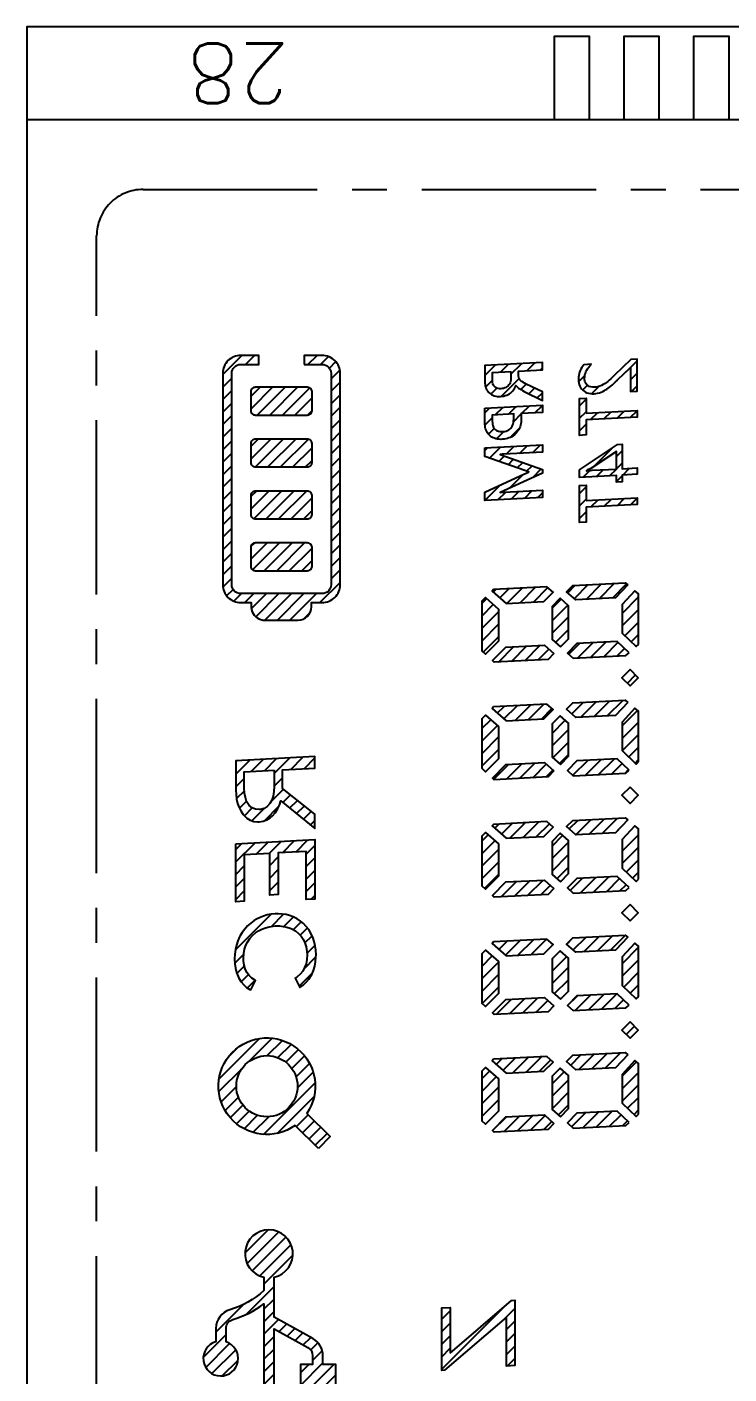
# Model space of a CAD drawing. Header units: millimetres. Extents: x 496 to 1208, y 1378 to 1539.
# Drawn here: x 1090.97 to 1106.08, y 1469.11 to 1498.12 of the extents above; entities that cross this region are included whole.
import ezdxf
from ezdxf.enums import TextEntityAlignment as Align

# ---------------------------------------------------------------- set-up
doc = ezdxf.new("R2010")
doc.units = ezdxf.units.MM
doc.header["$LTSCALE"] = 3
doc.linetypes.add('CENTER', pattern=[2, 1.25, -0.25, 0.25, -0.25])
doc.styles.add('romans', font='romans.shx')
pattern_1 = [(225, (-1337.04233, 2320.39868), (-0.134703842, 0.134703842), [])]

msp = doc.modelspace()

# ---------------------------------------------------------------- hatches: boundary and pattern name
at = {"linetype": 'Continuous'}
h = msp.add_hatch(dxfattribs=at)
h.set_pattern_fill('ANSI31', color=256, scale=0.06, angle=90, style=0)
h.set_pattern_definition(pattern_1)
h.paths.add_polyline_path([(1096.932, 1490.854), (1097.321, 1490.854, -0.414214), (1097.516, 1490.66), (1097.516, 1486.112, -0.414214), (1097.321, 1485.917), (1095.57, 1485.917, -0.414214), (1095.375, 1486.112), (1095.375, 1490.66, -0.414214), (1095.57, 1490.854), (1095.959, 1490.854), (1095.959, 1491.049), (1095.57, 1491.049, 0.414214), (1095.181, 1490.66), (1095.181, 1486.112, 0.414214), (1095.57, 1485.723), (1095.796, 1485.723, 0.136048), (1095.818, 1485.525, 0.303347), (1096.087, 1485.345), (1096.804, 1485.345, 0.414214), (1097.095, 1485.636), (1097.095, 1485.723), (1097.321, 1485.723, 0.414214), (1097.71, 1486.112), (1097.71, 1490.66, 0.414214), (1097.321, 1491.049), (1096.932, 1491.049)])
h = msp.add_hatch(dxfattribs=at)
h.set_pattern_fill('ANSI31', color=256, scale=0.06, angle=90, style=0)
h.set_pattern_definition(pattern_1)
h.paths.add_polyline_path([(1101.233, 1490.173), (1101.265, 1490.181), (1101.296, 1490.191), (1101.325, 1490.204), (1101.352, 1490.22), (1101.377, 1490.237), (1101.401, 1490.258), (1101.422, 1490.28), (1101.442, 1490.305), (1101.46, 1490.332), (1101.476, 1490.362), (1101.49, 1490.393), (1101.491, 1490.397), (1101.51, 1490.375), (1101.532, 1490.354), (1101.551, 1490.341), (1101.575, 1490.326), (1101.604, 1490.31), (1101.638, 1490.291), (1101.674, 1490.273), (1102.063, 1490.075), (1102.063, 1490.263), (1101.714, 1490.431), (1101.678, 1490.45), (1101.646, 1490.468), (1101.62, 1490.485), (1101.6, 1490.502), (1101.584, 1490.517), (1101.579, 1490.523), (1101.566, 1490.545), (1101.556, 1490.57), (1101.551, 1490.597), (1101.55, 1490.621), (1101.55, 1490.708), (1102.063, 1490.735), (1102.063, 1490.893), (1100.823, 1490.828), (1100.823, 1490.491), (1100.824, 1490.456), (1100.828, 1490.421), (1100.834, 1490.389), (1100.844, 1490.358), (1100.855, 1490.329), (1100.87, 1490.302), (1100.886, 1490.277), (1100.905, 1490.254), (1100.914, 1490.246), (1100.938, 1490.224), (1100.965, 1490.207), (1100.994, 1490.191), (1101.025, 1490.18), (1101.058, 1490.171), (1101.093, 1490.166), (1101.13, 1490.164), (1101.163, 1490.165), (1101.199, 1490.168)])
h.paths.add_polyline_path([(1100.986, 1490.678), (1100.986, 1490.52), (1100.987, 1490.493), (1100.99, 1490.462), (1100.997, 1490.435), (1101.007, 1490.411), (1101.019, 1490.39), (1101.036, 1490.371), (1101.037, 1490.371), (1101.057, 1490.355), (1101.081, 1490.343), (1101.108, 1490.334), (1101.138, 1490.33), (1101.172, 1490.33), (1101.194, 1490.332), (1101.226, 1490.338), (1101.256, 1490.347), (1101.283, 1490.359), (1101.307, 1490.375), (1101.329, 1490.395), (1101.343, 1490.411), (1101.359, 1490.434), (1101.371, 1490.459), (1101.38, 1490.485), (1101.385, 1490.514), (1101.387, 1490.545), (1101.387, 1490.699)])
h = msp.add_hatch(dxfattribs=at)
h.set_pattern_fill('ANSI31', color=256, scale=0.06, angle=90, style=0)
h.set_pattern_definition(pattern_1)
h.paths.add_polyline_path([(1102.841, 1490.543), (1102.841, 1490.532), (1102.843, 1490.491), (1102.848, 1490.454), (1102.856, 1490.418), (1102.868, 1490.386), (1102.883, 1490.356), (1102.902, 1490.328), (1102.924, 1490.304), (1102.932, 1490.296), (1102.959, 1490.274), (1102.989, 1490.256), (1103.021, 1490.241), (1103.057, 1490.231), (1103.095, 1490.224), (1103.135, 1490.22), (1103.175, 1490.221), (1103.213, 1490.224), (1103.251, 1490.231), (1103.29, 1490.241), (1103.327, 1490.254), (1103.365, 1490.27), (1103.4, 1490.289), (1103.425, 1490.304), (1103.452, 1490.321), (1103.479, 1490.34), (1103.508, 1490.363), (1103.539, 1490.387), (1103.571, 1490.414), (1103.604, 1490.443), (1103.639, 1490.475), (1103.675, 1490.509), (1103.683, 1490.518), (1103.959, 1490.789), (1103.962, 1490.789), (1103.962, 1490.272), (1104.102, 1490.28), (1104.102, 1490.966), (1103.966, 1490.959), (1103.606, 1490.612), (1103.569, 1490.577), (1103.533, 1490.544), (1103.5, 1490.515), (1103.469, 1490.489), (1103.44, 1490.466), (1103.413, 1490.446), (1103.387, 1490.429), (1103.37, 1490.418), (1103.333, 1490.399), (1103.296, 1490.384), (1103.258, 1490.373), (1103.22, 1490.366), (1103.191, 1490.363), (1103.147, 1490.363), (1103.107, 1490.369), (1103.073, 1490.38), (1103.043, 1490.397), (1103.028, 1490.409), (1103.007, 1490.432), (1102.991, 1490.461), (1102.979, 1490.494), (1102.973, 1490.532), (1102.972, 1490.561), (1102.974, 1490.594), (1102.979, 1490.628), (1102.988, 1490.66), (1103, 1490.693), (1103.015, 1490.726), (1103.034, 1490.758), (1103.056, 1490.79), (1103.082, 1490.822), (1103.111, 1490.854), (1103.113, 1490.856), (1102.954, 1490.848), (1102.931, 1490.817), (1102.911, 1490.786), (1102.893, 1490.754), (1102.877, 1490.721), (1102.865, 1490.687), (1102.855, 1490.653), (1102.848, 1490.617), (1102.843, 1490.58)])
h = msp.add_hatch(dxfattribs=at)
h.set_pattern_fill('ANSI31', color=256, scale=0.06, angle=90, style=0)
h.set_pattern_definition(pattern_1)
h.paths.add_polyline_path([(1096.999, 1490.368), (1095.891, 1490.368, 0.414214), (1095.794, 1490.271), (1095.794, 1489.853, 0.414214), (1095.891, 1489.756), (1096.999, 1489.756, 0.414214), (1097.097, 1489.853), (1097.097, 1490.271, 0.414214)])
h = msp.add_hatch(dxfattribs=at)
h.set_pattern_fill('ANSI31', color=256, scale=0.06, angle=90, style=0)
h.set_pattern_definition(pattern_1)
h.paths.add_polyline_path([(1100.823, 1489.602), (1100.824, 1489.566), (1100.828, 1489.531), (1100.833, 1489.498), (1100.841, 1489.467), (1100.851, 1489.437), (1100.864, 1489.409), (1100.878, 1489.383), (1100.896, 1489.359), (1100.915, 1489.337), (1100.923, 1489.328), (1100.947, 1489.307), (1100.973, 1489.29), (1101.001, 1489.274), (1101.032, 1489.262), (1101.063, 1489.252), (1101.097, 1489.246), (1101.133, 1489.241), (1101.171, 1489.24), (1101.201, 1489.241), (1101.239, 1489.244), (1101.275, 1489.25), (1101.309, 1489.258), (1101.342, 1489.269), (1101.374, 1489.282), (1101.404, 1489.297), (1101.432, 1489.315), (1101.46, 1489.336), (1101.485, 1489.359), (1101.5, 1489.375), (1101.522, 1489.4), (1101.541, 1489.427), (1101.558, 1489.454), (1101.573, 1489.483), (1101.584, 1489.512), (1101.594, 1489.543), (1101.601, 1489.575), (1101.606, 1489.607), (1101.608, 1489.64), (1101.608, 1489.67), (1101.608, 1489.795), (1102.063, 1489.819), (1102.063, 1489.977), (1100.823, 1489.913)])
h.paths.add_polyline_path([(1101.054, 1489.442), (1101.073, 1489.43), (1101.094, 1489.42), (1101.117, 1489.413), (1101.144, 1489.408), (1101.173, 1489.406), (1101.206, 1489.406), (1101.219, 1489.407), (1101.254, 1489.412), (1101.285, 1489.419), (1101.314, 1489.43), (1101.339, 1489.443), (1101.362, 1489.46), (1101.382, 1489.479), (1101.384, 1489.481), (1101.4, 1489.502), (1101.414, 1489.525), (1101.425, 1489.549), (1101.433, 1489.576), (1101.439, 1489.606), (1101.443, 1489.638), (1101.445, 1489.673), (1101.445, 1489.787), (1100.985, 1489.763), (1100.985, 1489.63), (1100.986, 1489.601), (1100.989, 1489.57), (1100.994, 1489.541), (1101.002, 1489.515), (1101.012, 1489.493), (1101.024, 1489.473), (1101.038, 1489.456)])
h = msp.add_hatch(dxfattribs=at)
h.set_pattern_fill('ANSI31', color=256, scale=0.06, angle=90, style=0)
h.set_pattern_definition(pattern_1)
h.paths.add_polyline_path([(1103.004, 1490.13), (1102.862, 1490.122), (1102.862, 1489.326), (1103.004, 1489.334), (1103.004, 1489.659), (1104.102, 1489.717), (1104.102, 1489.863), (1103.004, 1489.806)])
h = msp.add_hatch(dxfattribs=at)
h.set_pattern_fill('ANSI31', color=256, scale=0.06, angle=90, style=0)
h.set_pattern_definition(pattern_1)
h.paths.add_polyline_path([(1096.999, 1489.251), (1095.891, 1489.251, 0.414214), (1095.794, 1489.154), (1095.794, 1488.736, 0.414214), (1095.891, 1488.638), (1096.999, 1488.638, 0.414214), (1097.097, 1488.736), (1097.097, 1489.154, 0.414214)])
h = msp.add_hatch(dxfattribs=at)
h.set_pattern_fill('ANSI31', color=256, scale=0.06, angle=90, style=0)
h.set_pattern_definition(pattern_1)
h.paths.add_polyline_path([(1100.823, 1488.867), (1101.682, 1488.569), (1101.724, 1488.555), (1101.761, 1488.543), (1101.774, 1488.539), (1101.764, 1488.535), (1101.731, 1488.522), (1101.696, 1488.507), (1101.676, 1488.499), (1100.823, 1488.104), (1100.823, 1487.924), (1102.063, 1487.988), (1102.063, 1488.147), (1101.232, 1488.103), (1101.203, 1488.102), (1101.172, 1488.099), (1101.154, 1488.098), (1102.063, 1488.513), (1102.063, 1488.594), (1101.151, 1488.917), (1101.155, 1488.917), (1101.199, 1488.919), (1101.232, 1488.921), (1102.063, 1488.964), (1102.063, 1489.12), (1100.823, 1489.055)])
h = msp.add_hatch(dxfattribs=at)
h.set_pattern_fill('ANSI31', color=256, scale=0.06, angle=90, style=0)
h.set_pattern_definition(pattern_1)
h.paths.add_polyline_path([(1102.862, 1488.421), (1103.656, 1488.463), (1103.656, 1488.319), (1103.78, 1488.325), (1103.78, 1488.47), (1104.102, 1488.487), (1104.102, 1488.625), (1103.78, 1488.608), (1103.78, 1489.133), (1103.678, 1489.128), (1102.862, 1488.587)])
h.paths.add_polyline_path([(1103.136, 1488.574), (1103.656, 1488.601), (1103.656, 1488.98), (1103.104, 1488.615), (1103.074, 1488.599), (1103.037, 1488.58), (1103.009, 1488.568), (1103.009, 1488.565), (1103.017, 1488.565), (1103.06, 1488.569), (1103.1, 1488.572)])
h = msp.add_hatch(dxfattribs=at)
h.set_pattern_fill('ANSI31', color=256, scale=0.06, angle=90, style=0)
h.set_pattern_definition(pattern_1)
h.paths.add_polyline_path([(1103.004, 1488.25), (1102.862, 1488.243), (1102.862, 1487.447), (1103.004, 1487.455), (1103.004, 1487.78), (1104.102, 1487.838), (1104.102, 1487.984), (1103.004, 1487.926)])
h = msp.add_hatch(dxfattribs=at)
h.set_pattern_fill('ANSI31', color=256, scale=0.06, angle=90, style=0)
h.set_pattern_definition(pattern_1)
h.paths.add_polyline_path([(1096.999, 1488.133), (1095.891, 1488.133, 0.414214), (1095.794, 1488.036), (1095.794, 1487.618, 0.414214), (1095.891, 1487.521), (1096.999, 1487.521, 0.414214), (1097.097, 1487.618), (1097.097, 1488.036, 0.414214)])
h = msp.add_hatch(dxfattribs=at)
h.set_pattern_fill('ANSI31', color=256, scale=0.06, angle=90, style=0)
h.set_pattern_definition(pattern_1)
h.paths.add_polyline_path([(1096.999, 1487.016), (1095.891, 1487.016, 0.414214), (1095.794, 1486.919), (1095.794, 1486.501, 0.414214), (1095.891, 1486.403), (1096.999, 1486.403, 0.414214), (1097.097, 1486.501), (1097.097, 1486.919, 0.414214)])
h = msp.add_hatch(dxfattribs=at)
h.set_pattern_fill('ANSI31', color=256, scale=0.06, angle=90, style=0)
h.set_pattern_definition(pattern_1)
h.paths.add_polyline_path([(1101.014, 1486.008), (1100.979, 1485.973), (1101.282, 1485.707), (1102.097, 1485.748), (1102.294, 1485.949), (1102.162, 1486.066)])
h = msp.add_hatch(dxfattribs=at)
h.set_pattern_fill('ANSI31', color=256, scale=0.06, angle=90, style=0)
h.set_pattern_definition(pattern_1)
h.paths.add_polyline_path([(1103.848, 1486.151), (1102.717, 1486.094), (1102.585, 1485.959), (1102.785, 1485.783), (1103.639, 1485.826), (1103.902, 1486.106)])
h = msp.add_hatch(dxfattribs=at)
h.set_pattern_fill('ANSI31', color=256, scale=0.06, angle=90, style=0)
h.set_pattern_definition(pattern_1)
h.paths.add_polyline_path([(1104.132, 1484.823), (1104.132, 1485.914), (1104.056, 1485.977), (1103.779, 1485.683), (1103.779, 1485.065), (1104.08, 1484.778)])
h = msp.add_hatch(dxfattribs=at)
h.set_pattern_fill('ANSI31', color=256, scale=0.06, angle=90, style=0)
h.set_pattern_definition(pattern_1)
h.paths.add_polyline_path([(1100.765, 1484.678), (1100.839, 1484.611), (1101.119, 1484.892), (1101.119, 1485.585), (1100.837, 1485.831), (1100.765, 1485.759)])
h = msp.add_hatch(dxfattribs=at)
h.set_pattern_fill('ANSI31', color=256, scale=0.06, angle=90, style=0)
h.set_pattern_definition(pattern_1)
h.paths.add_polyline_path([(1102.451, 1484.77), (1102.625, 1484.947), (1102.625, 1485.657), (1102.445, 1485.817), (1102.272, 1485.641), (1102.272, 1484.928)])
h = msp.add_hatch(dxfattribs=at)
h.set_pattern_fill('ANSI31', color=256, scale=0.06, angle=90, style=0)
h.set_pattern_definition(pattern_1)
h.paths.add_polyline_path([(1102.105, 1484.809), (1101.277, 1484.767), (1100.986, 1484.475), (1101.025, 1484.44), (1102.184, 1484.498), (1102.311, 1484.627)])
h = msp.add_hatch(dxfattribs=at)
h.set_pattern_fill('ANSI31', color=256, scale=0.06, angle=90, style=0)
h.set_pattern_definition(pattern_1)
h.paths.add_polyline_path([(1103.929, 1484.645), (1103.675, 1484.888), (1102.804, 1484.844), (1102.602, 1484.638), (1102.729, 1484.526), (1103.858, 1484.583)])
h = msp.add_hatch(dxfattribs=at)
h.set_pattern_fill('ANSI31', color=256, scale=0.06, angle=90, style=0)
h.set_pattern_definition(pattern_1)
h.paths.add_polyline_path([(1103.951, 1484.283), (1103.775, 1484.106), (1103.951, 1483.929), (1104.128, 1484.106)])
h = msp.add_hatch(dxfattribs=at)
h.set_pattern_fill('ANSI31', color=256, scale=0.06, angle=90, style=0)
h.set_pattern_definition(pattern_1)
h.paths.add_polyline_path([(1103.848, 1483.621), (1102.717, 1483.564), (1102.585, 1483.43), (1102.785, 1483.253), (1103.639, 1483.296), (1103.902, 1483.576)])
h = msp.add_hatch(dxfattribs=at)
h.set_pattern_fill('ANSI31', color=256, scale=0.06, angle=90, style=0)
h.set_pattern_definition(pattern_1)
h.paths.add_polyline_path([(1100.765, 1482.149), (1100.839, 1482.081), (1101.119, 1482.362), (1101.119, 1483.055), (1100.837, 1483.302), (1100.765, 1483.229)])
h = msp.add_hatch(dxfattribs=at)
h.set_pattern_fill('ANSI31', color=256, scale=0.06, angle=90, style=0)
h.set_pattern_definition(pattern_1)
h.paths.add_polyline_path([(1101.014, 1483.478), (1100.979, 1483.444), (1101.282, 1483.178), (1102.097, 1483.219), (1102.294, 1483.42), (1102.162, 1483.536)])
h = msp.add_hatch(dxfattribs=at)
h.set_pattern_fill('ANSI31', color=256, scale=0.06, angle=90, style=0)
h.set_pattern_definition(pattern_1)
h.paths.add_polyline_path([(1102.451, 1482.241), (1102.625, 1482.418), (1102.625, 1483.128), (1102.445, 1483.287), (1102.272, 1483.111), (1102.272, 1482.399)])
h = msp.add_hatch(dxfattribs=at)
h.set_pattern_fill('ANSI31', color=256, scale=0.06, angle=90, style=0)
h.set_pattern_definition(pattern_1)
h.paths.add_polyline_path([(1104.132, 1482.294), (1104.132, 1483.385), (1104.056, 1483.448), (1103.779, 1483.153), (1103.779, 1482.536), (1104.08, 1482.248)])
h = msp.add_hatch(dxfattribs=at)
h.set_pattern_fill('ANSI31', color=256, scale=0.06, angle=90, style=0)
h.set_pattern_definition(pattern_1)
h.paths.add_polyline_path([(1096.053, 1481.016), (1096.132, 1481.044), (1096.203, 1481.087), (1096.257, 1481.133), (1096.314, 1481.2), (1096.364, 1481.276), (1096.404, 1481.363), (1096.433, 1481.457), (1097.165, 1480.863), (1097.165, 1481.167), (1096.468, 1481.72), (1096.468, 1482.123), (1097.165, 1482.16), (1097.165, 1482.408), (1095.465, 1482.319), (1095.465, 1481.693), (1095.47, 1481.59), (1095.482, 1481.491), (1095.503, 1481.4), (1095.529, 1481.324), (1095.569, 1481.237), (1095.619, 1481.163), (1095.677, 1481.101), (1095.704, 1481.08), (1095.776, 1481.039), (1095.851, 1481.013), (1095.932, 1481.003), (1095.969, 1481.004)])
h.paths.add_polyline_path([(1095.647, 1482.081), (1095.647, 1481.732), (1095.652, 1481.624), (1095.669, 1481.527), (1095.696, 1481.444), (1095.735, 1481.376), (1095.752, 1481.355), (1095.814, 1481.303), (1095.887, 1481.273), (1095.969, 1481.266), (1095.992, 1481.267), (1096.071, 1481.289), (1096.141, 1481.334), (1096.199, 1481.4), (1096.237, 1481.469), (1096.265, 1481.555), (1096.282, 1481.654), (1096.288, 1481.766), (1096.288, 1482.114)])
h = msp.add_hatch(dxfattribs=at)
h.set_pattern_fill('ANSI31', color=256, scale=0.06, angle=90, style=0)
h.set_pattern_definition(pattern_1)
h.paths.add_polyline_path([(1102.105, 1482.279), (1101.277, 1482.238), (1100.986, 1481.946), (1101.025, 1481.911), (1102.184, 1481.969), (1102.311, 1482.098)])
h = msp.add_hatch(dxfattribs=at)
h.set_pattern_fill('ANSI31', color=256, scale=0.06, angle=90, style=0)
h.set_pattern_definition(pattern_1)
h.paths.add_polyline_path([(1103.929, 1482.116), (1103.675, 1482.358), (1102.804, 1482.315), (1102.602, 1482.108), (1102.729, 1481.996), (1103.858, 1482.053)])
h = msp.add_hatch(dxfattribs=at)
h.set_pattern_fill('ANSI31', color=256, scale=0.06, angle=90, style=0)
h.set_pattern_definition(pattern_1)
h.paths.add_polyline_path([(1101.014, 1480.949), (1100.979, 1480.914), (1101.282, 1480.648), (1102.097, 1480.689), (1102.294, 1480.89), (1102.162, 1481.007)])
h = msp.add_hatch(dxfattribs=at)
h.set_pattern_fill('ANSI31', color=256, scale=0.06, angle=90, style=0)
h.set_pattern_definition(pattern_1)
h.paths.add_polyline_path([(1103.848, 1481.092), (1102.717, 1481.035), (1102.585, 1480.901), (1102.785, 1480.724), (1103.639, 1480.767), (1103.902, 1481.047)])
h = msp.add_hatch(dxfattribs=at)
h.set_pattern_fill('ANSI31', color=256, scale=0.06, angle=90, style=0)
h.set_pattern_definition(pattern_1)
h.paths.add_polyline_path([(1100.765, 1479.619), (1100.839, 1479.552), (1101.119, 1479.833), (1101.119, 1480.526), (1100.837, 1480.772), (1100.765, 1480.7)])
h = msp.add_hatch(dxfattribs=at)
h.set_pattern_fill('ANSI31', color=256, scale=0.06, angle=90, style=0)
h.set_pattern_definition(pattern_1)
h.paths.add_polyline_path([(1102.451, 1479.711), (1102.625, 1479.888), (1102.625, 1480.599), (1102.445, 1480.758), (1102.272, 1480.582), (1102.272, 1479.87)])
h = msp.add_hatch(dxfattribs=at)
h.set_pattern_fill('ANSI31', color=256, scale=0.06, angle=90, style=0)
h.set_pattern_definition(pattern_1)
h.paths.add_polyline_path([(1104.132, 1479.765), (1104.132, 1480.856), (1104.056, 1480.919), (1103.779, 1480.624), (1103.779, 1480.007), (1104.08, 1479.719)])
h = msp.add_hatch(dxfattribs=at)
h.set_pattern_fill('ANSI31', color=256, scale=0.06, angle=90, style=0)
h.set_pattern_definition(pattern_1)
h.paths.add_polyline_path([(1095.463, 1479.283), (1095.647, 1479.293), (1095.647, 1480.295), (1096.194, 1480.323), (1096.194, 1479.427), (1096.378, 1479.437), (1096.378, 1480.333), (1096.981, 1480.364), (1096.981, 1479.332), (1097.165, 1479.341), (1097.165, 1480.621), (1095.463, 1480.532)])
h = msp.add_hatch(dxfattribs=at)
h.set_pattern_fill('ANSI31', color=256, scale=0.06, angle=90, style=0)
h.set_pattern_definition(pattern_1)
h.paths.add_polyline_path([(1103.929, 1479.586), (1103.675, 1479.829), (1102.804, 1479.785), (1102.602, 1479.579), (1102.729, 1479.467), (1103.858, 1479.524)])
h = msp.add_hatch(dxfattribs=at)
h.set_pattern_fill('ANSI31', color=256, scale=0.06, angle=90, style=0)
h.set_pattern_definition(pattern_1)
h.paths.add_polyline_path([(1102.105, 1479.75), (1101.277, 1479.708), (1100.986, 1479.417), (1101.025, 1479.381), (1102.184, 1479.44), (1102.311, 1479.569)])
h = msp.add_hatch(dxfattribs=at)
h.set_pattern_fill('ANSI31', color=256, scale=0.06, angle=90, style=0)
h.set_pattern_definition(pattern_1)
h.paths.add_polyline_path([(1095.653, 1478.261), (1095.682, 1478.35), (1095.714, 1478.414), (1095.764, 1478.49), (1095.822, 1478.558), (1095.891, 1478.615), (1095.955, 1478.658), (1096.027, 1478.695), (1096.103, 1478.723), (1096.184, 1478.744), (1096.27, 1478.757), (1096.312, 1478.76), (1096.401, 1478.76), (1096.484, 1478.752), (1096.562, 1478.735), (1096.636, 1478.71), (1096.671, 1478.696), (1096.747, 1478.653), (1096.814, 1478.601), (1096.872, 1478.539), (1096.914, 1478.477), (1096.953, 1478.396), (1096.981, 1478.308), (1096.996, 1478.213), (1097, 1478.137), (1096.994, 1478.038), (1096.975, 1477.947), (1096.945, 1477.865), (1096.903, 1477.79), (1096.849, 1477.722), (1096.783, 1477.662), (1096.742, 1477.633), (1096.839, 1477.439), (1096.913, 1477.488), (1096.978, 1477.548), (1097.036, 1477.617), (1097.085, 1477.696), (1097.097, 1477.718), (1097.134, 1477.805), (1097.162, 1477.895), (1097.18, 1477.99), (1097.189, 1478.09), (1097.19, 1478.141), (1097.185, 1478.241), (1097.173, 1478.336), (1097.151, 1478.428), (1097.121, 1478.516), (1097.082, 1478.599), (1097.078, 1478.605), (1097.033, 1478.682), (1096.979, 1478.75), (1096.921, 1478.812), (1096.854, 1478.867), (1096.782, 1478.915), (1096.768, 1478.923), (1096.696, 1478.958), (1096.622, 1478.985), (1096.545, 1479.006), (1096.463, 1479.018), (1096.379, 1479.023), (1096.312, 1479.022), (1096.226, 1479.013), (1096.142, 1478.998), (1096.062, 1478.975), (1095.985, 1478.946), (1095.912, 1478.908), (1095.858, 1478.875), (1095.785, 1478.821), (1095.717, 1478.76), (1095.657, 1478.694), (1095.602, 1478.62), (1095.554, 1478.541), (1095.546, 1478.525), (1095.508, 1478.438), (1095.478, 1478.347), (1095.456, 1478.253), (1095.442, 1478.156), (1095.437, 1478.056), (1095.437, 1478.05), (1095.442, 1477.946), (1095.456, 1477.85), (1095.479, 1477.76), (1095.512, 1477.676), (1095.531, 1477.637), (1095.578, 1477.56), (1095.634, 1477.493), (1095.697, 1477.438), (1095.769, 1477.393), (1095.789, 1477.383), (1095.886, 1477.588), (1095.812, 1477.637), (1095.752, 1477.693), (1095.703, 1477.76), (1095.667, 1477.834), (1095.643, 1477.919), (1095.63, 1478.011), (1095.628, 1478.065), (1095.634, 1478.166)])
h = msp.add_hatch(dxfattribs=at)
h.set_pattern_fill('ANSI31', color=256, scale=0.06, angle=90, style=0)
h.set_pattern_definition(pattern_1)
h.paths.add_polyline_path([(1101.014, 1478.42), (1100.979, 1478.385), (1101.282, 1478.119), (1102.097, 1478.16), (1102.294, 1478.361), (1102.162, 1478.478)])
h = msp.add_hatch(dxfattribs=at)
h.set_pattern_fill('ANSI31', color=256, scale=0.06, angle=90, style=0)
h.set_pattern_definition(pattern_1)
h.paths.add_polyline_path([(1103.848, 1478.562), (1102.717, 1478.505), (1102.585, 1478.371), (1102.785, 1478.195), (1103.639, 1478.238), (1103.902, 1478.517)])
h = msp.add_hatch(dxfattribs=at)
h.set_pattern_fill('ANSI31', color=256, scale=0.06, angle=90, style=0)
h.set_pattern_definition(pattern_1)
h.paths.add_polyline_path([(1104.132, 1477.235), (1104.132, 1478.326), (1104.056, 1478.389), (1103.779, 1478.095), (1103.779, 1477.477), (1104.08, 1477.189)])
h = msp.add_hatch(dxfattribs=at)
h.set_pattern_fill('ANSI31', color=256, scale=0.06, angle=90, style=0)
h.set_pattern_definition(pattern_1)
h.paths.add_polyline_path([(1100.765, 1477.09), (1100.839, 1477.023), (1101.119, 1477.303), (1101.119, 1477.996), (1100.837, 1478.243), (1100.765, 1478.171)])
h = msp.add_hatch(dxfattribs=at)
h.set_pattern_fill('ANSI31', color=256, scale=0.06, angle=90, style=0)
h.set_pattern_definition(pattern_1)
h.paths.add_polyline_path([(1102.451, 1477.182), (1102.625, 1477.359), (1102.625, 1478.069), (1102.445, 1478.228), (1102.272, 1478.053), (1102.272, 1477.34)])
h = msp.add_hatch(dxfattribs=at)
h.set_pattern_fill('ANSI31', color=256, scale=0.06, angle=90, style=0)
h.set_pattern_definition(pattern_1)
h.paths.add_polyline_path([(1102.105, 1477.221), (1101.277, 1477.179), (1100.986, 1476.887), (1101.025, 1476.852), (1102.184, 1476.91), (1102.311, 1477.039)])
h = msp.add_hatch(dxfattribs=at)
h.set_pattern_fill('ANSI31', color=256, scale=0.06, angle=90, style=0)
h.set_pattern_definition(pattern_1)
h.paths.add_polyline_path([(1103.929, 1477.057), (1103.675, 1477.3), (1102.804, 1477.256), (1102.602, 1477.05), (1102.729, 1476.938), (1103.858, 1476.995)])
h = msp.add_hatch(dxfattribs=at)
h.set_pattern_fill('ANSI31', color=256, scale=0.06, angle=90, style=0)
h.set_pattern_definition(pattern_1)
h.paths.add_polyline_path([(1103.951, 1476.694), (1103.775, 1476.518), (1103.951, 1476.341), (1104.128, 1476.518)])
h = msp.add_hatch(dxfattribs=at)
h.set_pattern_fill('ANSI31', color=256, scale=0.06, angle=90, style=0)
h.set_pattern_definition(pattern_1)
h.paths.add_polyline_path([(1097.498, 1474.228), (1096.992, 1474.724, 11.410672), (1096.739, 1474.465), (1097.245, 1473.97)])
h.paths.add_polyline_path([(1095.476, 1475.31, 1), (1096.793, 1475.31, 1)])
h = msp.add_hatch(dxfattribs=at)
h.set_pattern_fill('ANSI31', color=256, scale=0.06, angle=90, style=0)
h.set_pattern_definition(pattern_1)
h.paths.add_polyline_path([(1103.848, 1476.033), (1102.717, 1475.976), (1102.585, 1475.842), (1102.785, 1475.665), (1103.639, 1475.708), (1103.902, 1475.988)])
h = msp.add_hatch(dxfattribs=at)
h.set_pattern_fill('ANSI31', color=256, scale=0.06, angle=90, style=0)
h.set_pattern_definition(pattern_1)
h.paths.add_polyline_path([(1101.014, 1475.89), (1100.979, 1475.855), (1101.282, 1475.589), (1102.097, 1475.631), (1102.294, 1475.831), (1102.162, 1475.948)])
h = msp.add_hatch(dxfattribs=at)
h.set_pattern_fill('ANSI31', color=256, scale=0.06, angle=90, style=0)
h.set_pattern_definition(pattern_1)
h.paths.add_polyline_path([(1104.132, 1474.706), (1104.132, 1475.797), (1104.056, 1475.86), (1103.779, 1475.565), (1103.779, 1474.948), (1104.08, 1474.66)])
h = msp.add_hatch(dxfattribs=at)
h.set_pattern_fill('ANSI31', color=256, scale=0.06, angle=90, style=0)
h.set_pattern_definition(pattern_1)
h.paths.add_polyline_path([(1100.765, 1474.56), (1100.839, 1474.493), (1101.119, 1474.774), (1101.119, 1475.467), (1100.837, 1475.713), (1100.765, 1475.641)])
h = msp.add_hatch(dxfattribs=at)
h.set_pattern_fill('ANSI31', color=256, scale=0.06, angle=90, style=0)
h.set_pattern_definition(pattern_1)
h.paths.add_polyline_path([(1102.451, 1474.653), (1102.625, 1474.829), (1102.625, 1475.54), (1102.445, 1475.699), (1102.272, 1475.523), (1102.272, 1474.811)])
h = msp.add_hatch(dxfattribs=at)
h.set_pattern_fill('ANSI31', color=256, scale=0.06, angle=90, style=0)
h.set_pattern_definition(pattern_1)
h.paths.add_polyline_path([(1102.105, 1474.691), (1101.277, 1474.649), (1100.986, 1474.358), (1101.025, 1474.322), (1102.184, 1474.381), (1102.311, 1474.51)])
h = msp.add_hatch(dxfattribs=at)
h.set_pattern_fill('ANSI31', color=256, scale=0.06, angle=90, style=0)
h.set_pattern_definition(pattern_1)
h.paths.add_polyline_path([(1103.929, 1474.527), (1103.675, 1474.77), (1102.804, 1474.726), (1102.602, 1474.52), (1102.729, 1474.408), (1103.858, 1474.465)])
h = msp.add_hatch(dxfattribs=at)
h.set_pattern_fill('ANSI31', color=256, scale=0.06, angle=90, style=0)
h.set_pattern_definition(pattern_1)
h.paths.add_polyline_path([(1096.177, 1467.498), (1096.646, 1468.269), (1096.287, 1468.269), (1096.287, 1470.087), (1097.015, 1469.682, -0.272325), (1097.118, 1469.507), (1097.118, 1469.316), (1096.854, 1469.316), (1096.854, 1468.55), (1097.616, 1468.55), (1097.616, 1469.316), (1097.338, 1469.316), (1097.338, 1469.507, 0.272325), (1097.122, 1469.875), (1096.287, 1470.339), (1096.287, 1471.198, 9.273603), (1096.067, 1471.198), (1096.067, 1470.908, -0.113429), (1095.337, 1470.497, 0.332585), (1095.036, 1470.094), (1095.036, 1469.806, 6.674537), (1095.256, 1469.802), (1095.256, 1470.094, -0.332585), (1095.399, 1470.286, 0.090167), (1096.067, 1470.622), (1096.067, 1468.269), (1095.708, 1468.269)])
h = msp.add_hatch(dxfattribs=at)
h.set_pattern_fill('ANSI31', color=256, scale=0.06, angle=90, style=0)
h.set_pattern_definition(pattern_1)
h.paths.add_polyline_path([(1100.077, 1470.546), (1099.896, 1470.537), (1099.896, 1469.191), (1099.957, 1469.193), (1101.291, 1470.337), (1101.291, 1469.284), (1101.47, 1469.293), (1101.47, 1470.7), (1101.401, 1470.696), (1100.077, 1469.56)])

# ---------------------------------------------------------------- linework, layer by layer
msp.add_lwpolyline([(1090.968, 1445.401), (1154.928, 1445.401), (1154.928, 1498.121), (1090.968, 1498.121)], close=True)
for points in [[(1102.323, 1496.121), (1102.323, 1497.921), (1103.073, 1497.921), (1103.073, 1496.121)], [(1103.823, 1496.121), (1103.823, 1497.921), (1104.573, 1497.921), (1104.573, 1496.121)], [(1105.323, 1496.121), (1105.323, 1497.921), (1106.073, 1497.921), (1106.073, 1496.121)], [(1154.928, 1496.121), (1090.968, 1496.121)]]:
    msp.add_lwpolyline(points)
at = {"linetype": 'CENTER'}
msp.add_lwpolyline([(1092.468, 1449.901), (1092.468, 1493.621, -0.414214), (1093.468, 1494.621), (1152.428, 1494.621, -0.414214), (1153.428, 1493.621), (1153.428, 1449.901, -0.414214), (1152.428, 1448.901), (1093.468, 1448.901, -0.414214)], format="xyb", close=True, dxfattribs=at)
at = {"linetype": 'Continuous'}
for points in [[(1096.932, 1490.854), (1097.321, 1490.854, -0.414214), (1097.516, 1490.66), (1097.516, 1486.112, -0.414214), (1097.321, 1485.917), (1095.57, 1485.917, -0.414214), (1095.375, 1486.112), (1095.375, 1490.66, -0.414214), (1095.57, 1490.854), (1095.959, 1490.854), (1095.959, 1491.049), (1095.57, 1491.049, 0.414214), (1095.181, 1490.66), (1095.181, 1486.112, 0.414214), (1095.57, 1485.723), (1095.796, 1485.723, 0.136048), (1095.818, 1485.525, 0.303347), (1096.087, 1485.345), (1096.804, 1485.345, 0.414214), (1097.095, 1485.636), (1097.095, 1485.723), (1097.321, 1485.723, 0.414214), (1097.71, 1486.112), (1097.71, 1490.66, 0.414214), (1097.321, 1491.049), (1096.932, 1491.049)], [(1097.097, 1490.271), (1097.097, 1489.853, -0.414214), (1096.999, 1489.756), (1095.891, 1489.756, -0.414214), (1095.794, 1489.853), (1095.794, 1490.271, -0.414214), (1095.891, 1490.368), (1096.999, 1490.368, -0.414214)], [(1097.097, 1489.154), (1097.097, 1488.736, -0.414214), (1096.999, 1488.638), (1095.891, 1488.638, -0.414214), (1095.794, 1488.736), (1095.794, 1489.154, -0.414214), (1095.891, 1489.251), (1096.999, 1489.251, -0.414214)], [(1097.097, 1488.036), (1097.097, 1487.618, -0.414214), (1096.999, 1487.521), (1095.891, 1487.521, -0.414214), (1095.794, 1487.618), (1095.794, 1488.036, -0.414214), (1095.891, 1488.133), (1096.999, 1488.133, -0.414214)], [(1097.097, 1486.919), (1097.097, 1486.501, -0.414214), (1096.999, 1486.403), (1095.891, 1486.403, -0.414214), (1095.794, 1486.501), (1095.794, 1486.919, -0.414214), (1095.891, 1487.016), (1096.999, 1487.016, -0.414214)], [(1097.245, 1473.97), (1096.739, 1474.465, -11.410672), (1096.992, 1474.724), (1097.498, 1474.228)]]:
    msp.add_lwpolyline(points, format="xyb", close=True, dxfattribs=at)
for points in [[(1101.233, 1490.173), (1101.265, 1490.181), (1101.296, 1490.191), (1101.325, 1490.204), (1101.352, 1490.22), (1101.377, 1490.237), (1101.401, 1490.258), (1101.422, 1490.28), (1101.442, 1490.305), (1101.46, 1490.332), (1101.476, 1490.362), (1101.49, 1490.393), (1101.491, 1490.397), (1101.51, 1490.375), (1101.532, 1490.354), (1101.551, 1490.341), (1101.575, 1490.326), (1101.604, 1490.31), (1101.638, 1490.291), (1101.674, 1490.273), (1102.063, 1490.075), (1102.063, 1490.263), (1101.714, 1490.431), (1101.678, 1490.45), (1101.646, 1490.468), (1101.62, 1490.485), (1101.6, 1490.502), (1101.584, 1490.517), (1101.579, 1490.523), (1101.566, 1490.545), (1101.556, 1490.57), (1101.551, 1490.597), (1101.55, 1490.621), (1101.55, 1490.708), (1102.063, 1490.735), (1102.063, 1490.893), (1100.823, 1490.828), (1100.823, 1490.491), (1100.824, 1490.456), (1100.828, 1490.421), (1100.834, 1490.389), (1100.844, 1490.358), (1100.855, 1490.329), (1100.87, 1490.302), (1100.886, 1490.277), (1100.905, 1490.254), (1100.914, 1490.246), (1100.938, 1490.224), (1100.965, 1490.207), (1100.994, 1490.191), (1101.025, 1490.18), (1101.058, 1490.171), (1101.093, 1490.166), (1101.13, 1490.164), (1101.163, 1490.165), (1101.199, 1490.168)], [(1102.841, 1490.543), (1102.841, 1490.532), (1102.843, 1490.491), (1102.848, 1490.454), (1102.856, 1490.418), (1102.868, 1490.386), (1102.883, 1490.356), (1102.902, 1490.328), (1102.924, 1490.304), (1102.932, 1490.296), (1102.959, 1490.274), (1102.989, 1490.256), (1103.021, 1490.241), (1103.057, 1490.231), (1103.095, 1490.224), (1103.135, 1490.22), (1103.175, 1490.221), (1103.213, 1490.224), (1103.251, 1490.231), (1103.29, 1490.241), (1103.327, 1490.254), (1103.365, 1490.27), (1103.4, 1490.289), (1103.425, 1490.304), (1103.452, 1490.321), (1103.479, 1490.34), (1103.508, 1490.363), (1103.539, 1490.387), (1103.571, 1490.414), (1103.604, 1490.443), (1103.639, 1490.475), (1103.675, 1490.509), (1103.683, 1490.518), (1103.959, 1490.789), (1103.962, 1490.789), (1103.962, 1490.272), (1104.102, 1490.28), (1104.102, 1490.966), (1103.966, 1490.959), (1103.606, 1490.612), (1103.569, 1490.577), (1103.533, 1490.544), (1103.5, 1490.515), (1103.469, 1490.489), (1103.44, 1490.466), (1103.413, 1490.446), (1103.387, 1490.429), (1103.37, 1490.418), (1103.333, 1490.399), (1103.296, 1490.384), (1103.258, 1490.373), (1103.22, 1490.366), (1103.191, 1490.363), (1103.147, 1490.363), (1103.107, 1490.369), (1103.073, 1490.38), (1103.043, 1490.397), (1103.028, 1490.409), (1103.007, 1490.432), (1102.991, 1490.461), (1102.979, 1490.494), (1102.973, 1490.532), (1102.972, 1490.561), (1102.974, 1490.594), (1102.979, 1490.628), (1102.988, 1490.66), (1103, 1490.693), (1103.015, 1490.726), (1103.034, 1490.758), (1103.056, 1490.79), (1103.082, 1490.822), (1103.111, 1490.854), (1103.113, 1490.856), (1102.954, 1490.848), (1102.931, 1490.817), (1102.911, 1490.786), (1102.893, 1490.754), (1102.877, 1490.721), (1102.865, 1490.687), (1102.855, 1490.653), (1102.848, 1490.617), (1102.843, 1490.58)], [(1101.387, 1490.699), (1101.387, 1490.545), (1101.385, 1490.514), (1101.38, 1490.485), (1101.371, 1490.459), (1101.359, 1490.434), (1101.343, 1490.411), (1101.329, 1490.395), (1101.307, 1490.375), (1101.283, 1490.359), (1101.256, 1490.347), (1101.226, 1490.338), (1101.194, 1490.332), (1101.172, 1490.33), (1101.138, 1490.33), (1101.108, 1490.334), (1101.081, 1490.343), (1101.057, 1490.355), (1101.037, 1490.371), (1101.036, 1490.371), (1101.019, 1490.39), (1101.007, 1490.411), (1100.997, 1490.435), (1100.99, 1490.462), (1100.987, 1490.493), (1100.986, 1490.52), (1100.986, 1490.678)], [(1100.823, 1489.913), (1102.063, 1489.977), (1102.063, 1489.819), (1101.608, 1489.795), (1101.608, 1489.67), (1101.608, 1489.64), (1101.606, 1489.607), (1101.601, 1489.575), (1101.594, 1489.543), (1101.584, 1489.512), (1101.573, 1489.483), (1101.558, 1489.454), (1101.541, 1489.427), (1101.522, 1489.4), (1101.5, 1489.375), (1101.485, 1489.359), (1101.46, 1489.336), (1101.432, 1489.315), (1101.404, 1489.297), (1101.374, 1489.282), (1101.342, 1489.269), (1101.309, 1489.258), (1101.275, 1489.25), (1101.239, 1489.244), (1101.201, 1489.241), (1101.171, 1489.24), (1101.133, 1489.241), (1101.097, 1489.246), (1101.063, 1489.252), (1101.032, 1489.262), (1101.001, 1489.274), (1100.973, 1489.29), (1100.947, 1489.307), (1100.923, 1489.328), (1100.915, 1489.337), (1100.896, 1489.359), (1100.878, 1489.383), (1100.864, 1489.409), (1100.851, 1489.437), (1100.841, 1489.467), (1100.833, 1489.498), (1100.828, 1489.531), (1100.824, 1489.566), (1100.823, 1489.602)], [(1103.004, 1489.806), (1104.102, 1489.863), (1104.102, 1489.717), (1103.004, 1489.659), (1103.004, 1489.334), (1102.862, 1489.326), (1102.862, 1490.122), (1103.004, 1490.13)], [(1101.054, 1489.442), (1101.073, 1489.43), (1101.094, 1489.42), (1101.117, 1489.413), (1101.144, 1489.408), (1101.173, 1489.406), (1101.206, 1489.406), (1101.219, 1489.407), (1101.254, 1489.412), (1101.285, 1489.419), (1101.314, 1489.43), (1101.339, 1489.443), (1101.362, 1489.46), (1101.382, 1489.479), (1101.384, 1489.481), (1101.4, 1489.502), (1101.414, 1489.525), (1101.425, 1489.549), (1101.433, 1489.576), (1101.439, 1489.606), (1101.443, 1489.638), (1101.445, 1489.673), (1101.445, 1489.787), (1100.985, 1489.763), (1100.985, 1489.63), (1100.986, 1489.601), (1100.989, 1489.57), (1100.994, 1489.541), (1101.002, 1489.515), (1101.012, 1489.493), (1101.024, 1489.473), (1101.038, 1489.456)], [(1100.823, 1489.055), (1102.063, 1489.12), (1102.063, 1488.964), (1101.232, 1488.921), (1101.199, 1488.919), (1101.155, 1488.917), (1101.151, 1488.917), (1102.063, 1488.594), (1102.063, 1488.513), (1101.154, 1488.098), (1101.172, 1488.099), (1101.203, 1488.102), (1101.232, 1488.103), (1102.063, 1488.147), (1102.063, 1487.988), (1100.823, 1487.924), (1100.823, 1488.104), (1101.676, 1488.499), (1101.696, 1488.507), (1101.731, 1488.522), (1101.764, 1488.535), (1101.774, 1488.539), (1101.761, 1488.543), (1101.724, 1488.555), (1101.682, 1488.569), (1100.823, 1488.867)], [(1102.862, 1488.587), (1103.678, 1489.128), (1103.78, 1489.133), (1103.78, 1488.608), (1104.102, 1488.625), (1104.102, 1488.487), (1103.78, 1488.47), (1103.78, 1488.325), (1103.656, 1488.319), (1103.656, 1488.463), (1102.862, 1488.421)], [(1103.136, 1488.574), (1103.656, 1488.601), (1103.656, 1488.98), (1103.104, 1488.615), (1103.074, 1488.599), (1103.037, 1488.58), (1103.009, 1488.568), (1103.009, 1488.565), (1103.017, 1488.565), (1103.06, 1488.569), (1103.1, 1488.572)], [(1103.004, 1487.926), (1104.102, 1487.984), (1104.102, 1487.838), (1103.004, 1487.78), (1103.004, 1487.455), (1102.862, 1487.447), (1102.862, 1488.243), (1103.004, 1488.25)], [(1101.014, 1486.008), (1100.979, 1485.973), (1101.282, 1485.707), (1102.097, 1485.748), (1102.294, 1485.949), (1102.162, 1486.066)], [(1103.902, 1486.106), (1103.639, 1485.826), (1102.785, 1485.783), (1102.585, 1485.959), (1102.717, 1486.094), (1103.848, 1486.151)], [(1104.132, 1484.823), (1104.132, 1485.914), (1104.056, 1485.977), (1103.779, 1485.683), (1103.779, 1485.065), (1104.08, 1484.778)], [(1100.765, 1485.759), (1100.837, 1485.831), (1101.119, 1485.585), (1101.119, 1484.892), (1100.839, 1484.611), (1100.765, 1484.678)], [(1102.451, 1484.77), (1102.625, 1484.947), (1102.625, 1485.657), (1102.445, 1485.817), (1102.272, 1485.641), (1102.272, 1484.928)], [(1102.311, 1484.627), (1102.184, 1484.498), (1101.025, 1484.44), (1100.986, 1484.475), (1101.277, 1484.767), (1102.105, 1484.809)], [(1103.929, 1484.645), (1103.675, 1484.888), (1102.804, 1484.844), (1102.602, 1484.638), (1102.729, 1484.526), (1103.858, 1484.583)], [(1103.951, 1484.283), (1103.775, 1484.106), (1103.951, 1483.929), (1104.128, 1484.106)], [(1103.902, 1483.576), (1103.639, 1483.296), (1102.785, 1483.253), (1102.585, 1483.43), (1102.717, 1483.564), (1103.848, 1483.621)], [(1100.765, 1483.229), (1100.837, 1483.302), (1101.119, 1483.055), (1101.119, 1482.362), (1100.839, 1482.081), (1100.765, 1482.149)], [(1101.014, 1483.478), (1100.979, 1483.444), (1101.282, 1483.178), (1102.097, 1483.219), (1102.294, 1483.42), (1102.162, 1483.536)], [(1102.451, 1482.241), (1102.625, 1482.418), (1102.625, 1483.128), (1102.445, 1483.287), (1102.272, 1483.111), (1102.272, 1482.399)], [(1104.132, 1482.294), (1104.132, 1483.385), (1104.056, 1483.448), (1103.779, 1483.153), (1103.779, 1482.536), (1104.08, 1482.248)], [(1096.053, 1481.016), (1096.132, 1481.044), (1096.203, 1481.087), (1096.257, 1481.133), (1096.314, 1481.2), (1096.364, 1481.276), (1096.404, 1481.363), (1096.433, 1481.457), (1097.165, 1480.863), (1097.165, 1481.167), (1096.468, 1481.72), (1096.468, 1482.123), (1097.165, 1482.16), (1097.165, 1482.408), (1095.465, 1482.319), (1095.465, 1481.693), (1095.47, 1481.59), (1095.482, 1481.491), (1095.503, 1481.4), (1095.529, 1481.324), (1095.569, 1481.237), (1095.619, 1481.163), (1095.677, 1481.101), (1095.704, 1481.08), (1095.776, 1481.039), (1095.851, 1481.013), (1095.932, 1481.003), (1095.969, 1481.004)], [(1096.288, 1482.114), (1096.288, 1481.766), (1096.282, 1481.654), (1096.265, 1481.555), (1096.237, 1481.469), (1096.199, 1481.4), (1096.141, 1481.334), (1096.071, 1481.289), (1095.992, 1481.267), (1095.969, 1481.266), (1095.887, 1481.273), (1095.814, 1481.303), (1095.752, 1481.355), (1095.735, 1481.376), (1095.696, 1481.444), (1095.669, 1481.527), (1095.652, 1481.624), (1095.647, 1481.732), (1095.647, 1482.081)], [(1102.311, 1482.098), (1102.184, 1481.969), (1101.025, 1481.911), (1100.986, 1481.946), (1101.277, 1482.238), (1102.105, 1482.279)], [(1103.929, 1482.116), (1103.675, 1482.358), (1102.804, 1482.315), (1102.602, 1482.108), (1102.729, 1481.996), (1103.858, 1482.053)], [(1103.951, 1481.753), (1103.775, 1481.576), (1103.951, 1481.4), (1104.128, 1481.576)], [(1101.014, 1480.949), (1100.979, 1480.914), (1101.282, 1480.648), (1102.097, 1480.689), (1102.294, 1480.89), (1102.162, 1481.007)], [(1103.902, 1481.047), (1103.639, 1480.767), (1102.785, 1480.724), (1102.585, 1480.901), (1102.717, 1481.035), (1103.848, 1481.092)], [(1100.765, 1480.7), (1100.837, 1480.772), (1101.119, 1480.526), (1101.119, 1479.833), (1100.839, 1479.552), (1100.765, 1479.619)], [(1102.451, 1479.711), (1102.625, 1479.888), (1102.625, 1480.599), (1102.445, 1480.758), (1102.272, 1480.582), (1102.272, 1479.87)], [(1104.132, 1479.765), (1104.132, 1480.856), (1104.056, 1480.919), (1103.779, 1480.624), (1103.779, 1480.007), (1104.08, 1479.719)], [(1095.463, 1480.532), (1097.165, 1480.621), (1097.165, 1479.341), (1096.981, 1479.332), (1096.981, 1480.364), (1096.378, 1480.333), (1096.378, 1479.437), (1096.194, 1479.427), (1096.194, 1480.323), (1095.647, 1480.295), (1095.647, 1479.293), (1095.463, 1479.283)], [(1103.929, 1479.586), (1103.675, 1479.829), (1102.804, 1479.785), (1102.602, 1479.579), (1102.729, 1479.467), (1103.858, 1479.524)], [(1102.311, 1479.569), (1102.184, 1479.44), (1101.025, 1479.381), (1100.986, 1479.417), (1101.277, 1479.708), (1102.105, 1479.75)], [(1103.951, 1479.224), (1103.775, 1479.047), (1103.951, 1478.87), (1104.128, 1479.047)], [(1095.653, 1478.261), (1095.682, 1478.35), (1095.714, 1478.414), (1095.764, 1478.49), (1095.822, 1478.558), (1095.891, 1478.615), (1095.955, 1478.658), (1096.027, 1478.695), (1096.103, 1478.723), (1096.184, 1478.744), (1096.27, 1478.757), (1096.312, 1478.76), (1096.401, 1478.76), (1096.484, 1478.752), (1096.562, 1478.735), (1096.636, 1478.71), (1096.671, 1478.696), (1096.747, 1478.653), (1096.814, 1478.601), (1096.872, 1478.539), (1096.914, 1478.477), (1096.953, 1478.396), (1096.981, 1478.308), (1096.996, 1478.213), (1097, 1478.137), (1096.994, 1478.038), (1096.975, 1477.947), (1096.945, 1477.865), (1096.903, 1477.79), (1096.849, 1477.722), (1096.783, 1477.662), (1096.742, 1477.633), (1096.839, 1477.439), (1096.913, 1477.488), (1096.978, 1477.548), (1097.036, 1477.617), (1097.085, 1477.696), (1097.097, 1477.718), (1097.134, 1477.805), (1097.162, 1477.895), (1097.18, 1477.99), (1097.189, 1478.09), (1097.19, 1478.141), (1097.185, 1478.241), (1097.173, 1478.336), (1097.151, 1478.428), (1097.121, 1478.516), (1097.082, 1478.599), (1097.078, 1478.605), (1097.033, 1478.682), (1096.979, 1478.75), (1096.921, 1478.812), (1096.854, 1478.867), (1096.782, 1478.915), (1096.768, 1478.923), (1096.696, 1478.958), (1096.622, 1478.985), (1096.545, 1479.006), (1096.463, 1479.018), (1096.379, 1479.023), (1096.312, 1479.022), (1096.226, 1479.013), (1096.142, 1478.998), (1096.062, 1478.975), (1095.985, 1478.946), (1095.912, 1478.908), (1095.858, 1478.875), (1095.785, 1478.821), (1095.717, 1478.76), (1095.657, 1478.694), (1095.602, 1478.62), (1095.554, 1478.541), (1095.546, 1478.525), (1095.508, 1478.438), (1095.478, 1478.347), (1095.456, 1478.253), (1095.442, 1478.156), (1095.437, 1478.056), (1095.437, 1478.05), (1095.442, 1477.946), (1095.456, 1477.85), (1095.479, 1477.76), (1095.512, 1477.676), (1095.531, 1477.637), (1095.578, 1477.56), (1095.634, 1477.493), (1095.697, 1477.438), (1095.769, 1477.393), (1095.789, 1477.383), (1095.886, 1477.588), (1095.812, 1477.637), (1095.752, 1477.693), (1095.703, 1477.76), (1095.667, 1477.834), (1095.643, 1477.919), (1095.63, 1478.011), (1095.628, 1478.065), (1095.634, 1478.166)], [(1101.014, 1478.42), (1100.979, 1478.385), (1101.282, 1478.119), (1102.097, 1478.16), (1102.294, 1478.361), (1102.162, 1478.478)], [(1103.902, 1478.517), (1103.639, 1478.238), (1102.785, 1478.195), (1102.585, 1478.371), (1102.717, 1478.505), (1103.848, 1478.562)], [(1104.132, 1477.235), (1104.132, 1478.326), (1104.056, 1478.389), (1103.779, 1478.095), (1103.779, 1477.477), (1104.08, 1477.189)], [(1100.765, 1478.171), (1100.837, 1478.243), (1101.119, 1477.996), (1101.119, 1477.303), (1100.839, 1477.023), (1100.765, 1477.09)], [(1102.451, 1477.182), (1102.625, 1477.359), (1102.625, 1478.069), (1102.445, 1478.228), (1102.272, 1478.053), (1102.272, 1477.34)], [(1102.311, 1477.039), (1102.184, 1476.91), (1101.025, 1476.852), (1100.986, 1476.887), (1101.277, 1477.179), (1102.105, 1477.221)], [(1103.929, 1477.057), (1103.675, 1477.3), (1102.804, 1477.256), (1102.602, 1477.05), (1102.729, 1476.938), (1103.858, 1476.995)], [(1103.951, 1476.694), (1103.775, 1476.518), (1103.951, 1476.341), (1104.128, 1476.518)], [(1103.902, 1475.988), (1103.639, 1475.708), (1102.785, 1475.665), (1102.585, 1475.842), (1102.717, 1475.976), (1103.848, 1476.033)], [(1101.014, 1475.89), (1100.979, 1475.855), (1101.282, 1475.589), (1102.097, 1475.631), (1102.294, 1475.831), (1102.162, 1475.948)], [(1104.132, 1474.706), (1104.132, 1475.797), (1104.056, 1475.86), (1103.779, 1475.565), (1103.779, 1474.948), (1104.08, 1474.66)], [(1100.765, 1475.641), (1100.837, 1475.713), (1101.119, 1475.467), (1101.119, 1474.774), (1100.839, 1474.493), (1100.765, 1474.56)], [(1102.451, 1474.653), (1102.625, 1474.829), (1102.625, 1475.54), (1102.445, 1475.699), (1102.272, 1475.523), (1102.272, 1474.811)], [(1102.311, 1474.51), (1102.184, 1474.381), (1101.025, 1474.322), (1100.986, 1474.358), (1101.277, 1474.649), (1102.105, 1474.691)], [(1103.929, 1474.527), (1103.675, 1474.77), (1102.804, 1474.726), (1102.602, 1474.52), (1102.729, 1474.408), (1103.858, 1474.465)], [(1100.077, 1469.56), (1101.401, 1470.696), (1101.47, 1470.7), (1101.47, 1469.293), (1101.291, 1469.284), (1101.291, 1470.337), (1099.957, 1469.193), (1099.896, 1469.191), (1099.896, 1470.537), (1100.077, 1470.546)]]:
    msp.add_lwpolyline(points, close=True, dxfattribs=at)
for points in [[(1097.616, 1468.55), (1097.616, 1469.316), (1097.338, 1469.316), (1097.338, 1469.507, 0.272325), (1097.122, 1469.875), (1096.287, 1470.339), (1096.287, 1471.198, 9.273603), (1096.067, 1471.198), (1096.067, 1470.908, -0.113429), (1095.337, 1470.497, 0.332585), (1095.036, 1470.094), (1095.036, 1469.806, 6.674537), (1095.256, 1469.802), (1095.256, 1470.094, -0.332585), (1095.399, 1470.286, 0.090167), (1096.067, 1470.622), (1096.067, 1468.269)], [(1096.287, 1468.269), (1096.287, 1470.087), (1097.015, 1469.682, -0.272325), (1097.118, 1469.507), (1097.118, 1469.316), (1096.854, 1469.316), (1096.854, 1468.55)]]:
    msp.add_lwpolyline(points, format="xyb", dxfattribs=at)
msp.add_circle((1096.134, 1475.31), 0.658, dxfattribs=at)

# ---------------------------------------------------------------- texts
at = {"style": 'romans'}
msp.add_text('28', height=1.29, rotation=180, dxfattribs=at).set_placement((1095.521, 1497.121), align=Align.MIDDLE)

doc.saveas('drawing.dxf')
